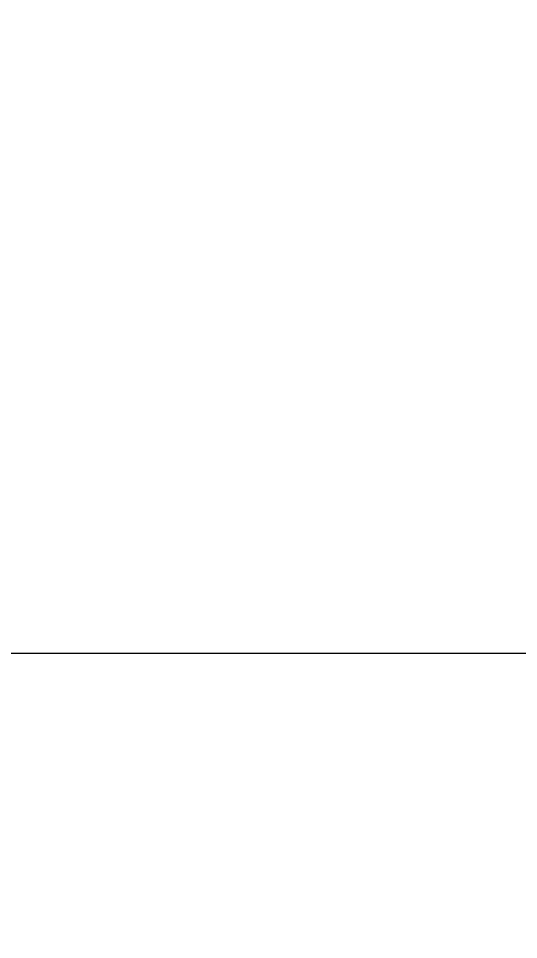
# Model space of a CAD drawing. Header units: millimetres. Extents: x -6523 to 7556, y -5559 to 6101.
# Drawn here: x -2073.2 to -1928.5, y 605.4 to 871.7 of the extents above; entities that cross this region are included whole.
import ezdxf

# ---------------------------------------------------------------- set-up
doc = ezdxf.new("R2010")
doc.units = ezdxf.units.MM
doc.layers.add('DIKOM_ОБЪЕКТ', color=7, linetype='Continuous')
doc.layers.add('DIKOM_РАЗМЕР_ЗОНА', color=7, linetype='Continuous')
doc.styles.add('style1', font='arial.ttf', dxfattribs={"width": 0.8})
doc.dimstyles.new('1-50', dxfattribs={"dimtxt": 300, "dimasz": 200, "dimexe": 100, "dimexo": 0, "dimgap": 100, "dimtad": 1, "dimtxsty": 'style1', "dimcen": 200, "dimclrd": 7, "dimclre": 7, "dimclrt": 7, "dimadec": 1, "dimazin": 2, "dimtfac": 1, "dimtmove": 0, "dimatfit": 2, "dimfxl": 0, "dimlwd": 25, "dimlwe": 18, "dimarcsym": 0})

# ---------------------------------------------------------------- blocks, each defined once
blk = doc.blocks.new('*D13')
at = {"layer": 'Defpoints', "color": 0, "transparency": 16777216}
for p in [(-2358.18, 6101.03), (4341.71, -4605.15), (7455.88, -4605.15)]:
    blk.add_point(p, dxfattribs=at)
at = {"layer": 'DIKOM_РАЗМЕР_ЗОНА', "color": 7, "lineweight": 18, "transparency": 16777216}
for p, q in [((-2358.18, 6101.03), (7555.88, 6101.03)), ((4341.71, -4605.15), (7555.88, -4605.15))]:
    blk.add_line(p, q, dxfattribs=at)
at = {"layer": 'DIKOM_РАЗМЕР_ЗОНА', "color": 7, "lineweight": 25, "transparency": 16777216}
blk.add_line((7455.88, 5701.03), (7455.88, -4205.15), dxfattribs=at)
at = {"layer": 'DIKOM_РАЗМЕР_ЗОНА', "color": 7, "transparency": 16777216}
for points in [[(7389.22, 5701.03), (7522.55, 5701.03), (7455.88, 6101.03)], [(7389.22, -4205.15), (7522.55, -4205.15), (7455.88, -4605.15)]]:
    blk.add_solid(points, dxfattribs=at)
at = {"layer": 'DIKOM_РАЗМЕР_ЗОНА', "color": 7, "transparency": 16777216, "insert": (7222.71, 375.61), "char_height": 300, "attachment_point": 5, "rotation": 90, "style": 'style1'}
blk.add_mtext('10700', dxfattribs=at)

msp = doc.modelspace()

# ---------------------------------------------------------------- linework, layer by layer
at = {"layer": 'DIKOM_ОБЪЕКТ', "color": 7, "linetype": 'Continuous', "lineweight": 15}
msp.add_line((-1122.878, 688.066), (-2322.878, 688.066), dxfattribs=at)
msp.add_open_spline([(-1699.299, 1073.953), (-1706.186, 1073.306), (-1719.966, 1072.011), (-1740.772, 1069.315), (-1761.802, 1066.048), (-1783.005, 1062.139), (-1804.307, 1057.601), (-1825.24, 1052.53), (-1845.74, 1046.958), (-1865.755, 1040.922), (-1885.61, 1034.327), (-1905.229, 1027.169), (-1924.536, 1019.461), (-1943.111, 1011.371), (-1960.906, 1002.933), (-1977.894, 994.192), (-1994.347, 985.006), (-2010.183, 975.389), (-2025.33, 965.364), (-2039.466, 955.144), (-2052.563, 944.769), (-2064.62, 934.279), (-2075.824, 923.509), (-2086.1, 912.485), (-2095.389, 901.239), (-2103.495, 890.007), (-2110.417, 878.827), (-2116.176, 867.732), (-2120.861, 856.553), (-2124.408, 845.324), (-2126.786, 834.082), (-2127.836, 823.846), (-2127.942, 814.595), (-2127.404, 809.098), (-2127.135, 806.347)], degree=3, knots=[0, 0, 0, 0, 0.0311785, 0.0623809, 0.0935594, 0.1256442, 0.1577551, 0.18984, 0.2210202, 0.2522244, 0.2834046, 0.3154897, 0.3476011, 0.3796862, 0.410889, 0.442116, 0.4733188, 0.5054257, 0.5375585, 0.5696655, 0.6009197, 0.6321979, 0.6634522, 0.6956101, 0.7277939, 0.7599519, 0.7912842, 0.8226405, 0.8539729, 0.886209, 0.9184712, 0.9507073, 0.9753306, 1, 1, 1, 1], dxfattribs=at)

# ---------------------------------------------------------------- dimensions: what is measured, and where the dimension line sits
at = {"layer": 'DIKOM_РАЗМЕР_ЗОНА'}
dim = msp.add_linear_dim(base=(7455.882, -4605.145), p1=(-2358.182, 6101.03), p2=(4341.706, -4605.145), angle=90, text='10700', dimstyle='1-50', override={"dimasz": 400, "dimgap": 80}, dxfattribs=at)
dim.commit()
dim.dimension.update_dxf_attribs({"geometry": '*D13', "text_midpoint": (7455.882, 375.606), "dimtype": 160})

doc.saveas('drawing.dxf')
